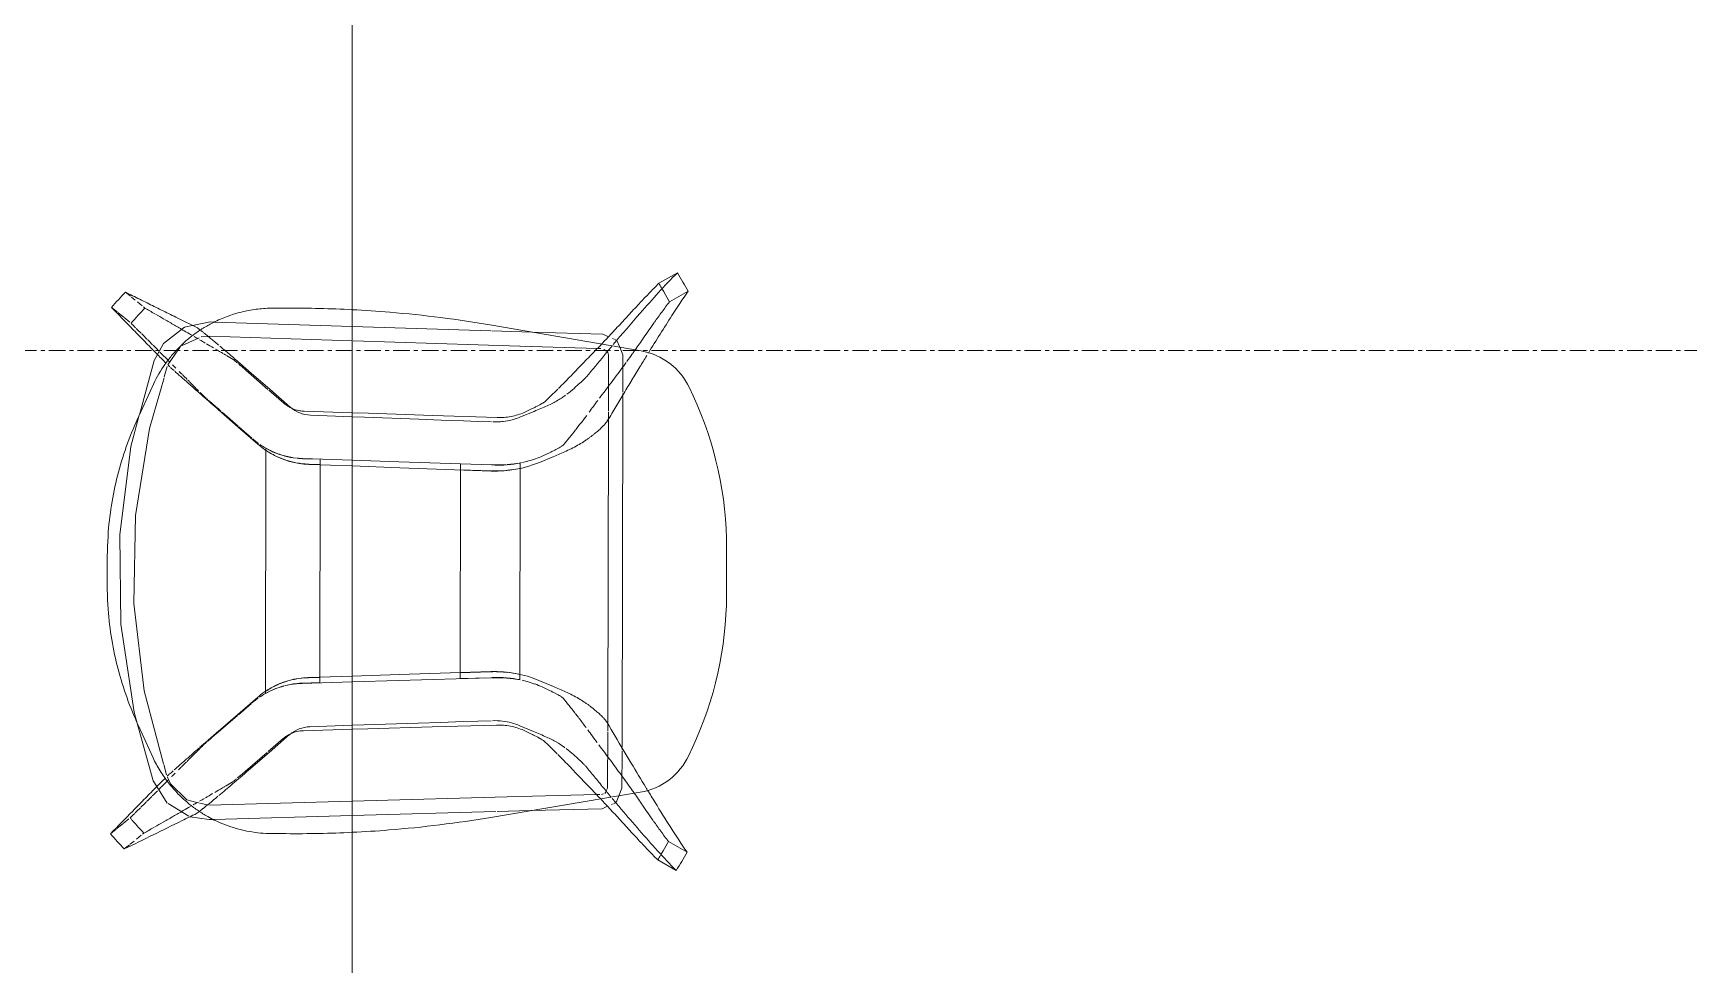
# Model space of a CAD drawing. Header units: inches. Extents: x 29752 to 31446, y 4278 to 5722.
# Drawn here: x 31137.3 to 31187.8, y 4565.3 to 4593.8 of the extents above; entities that cross this region are included whole.
import ezdxf

# ---------------------------------------------------------------- set-up
doc = ezdxf.new("R2010")
doc.units = ezdxf.units.IN
doc.header["$MEASUREMENT"] = 0
doc.linetypes.add('Grid Line 1_2_', pattern=[0.875, 0.5, -0.125, 0.125, -0.125])
doc.layers.add('I-FURN', color=30, linetype='Continuous', lineweight=9)
doc.layers.add('S-GRID', color=1, linetype='Continuous', lineweight=9)

# ---------------------------------------------------------------- blocks, each defined once
blk = doc.blocks.new('Furniture 2 - Furniture 14-5743100-FIRST FLOOR POWER _ SIGNAL')
at = {"layer": 'I-FURN'}
for p, q in [((31147.018, 4501.665), (31147.018, 4622.571)), ((31147.018, 4503.541), (31147.018, 4620.991))]:
    blk.add_line(p, q, dxfattribs=at)
blk = doc.blocks.new('HighTower_Nadia_Bob_BarStool - HighTower_Nadia_Bob_BarStool-V17-FIRST FLOOR POWER _ SIGNAL')
at = {"layer": 'I-FURN'}
for p, q in [((-8.492, 9.151), (-8.366, 8.995)), ((-7.889, 9.4), (-8.028, 9.571)), ((-7.573, 9.01), (-7.715, 9.185)), ((7.715, 9.185), (7.573, 9.01)), ((8.028, 9.571), (7.889, 9.4)), ((8.366, 8.995), (8.492, 9.151)), ((-8.343, 8.967), (-8.25, 8.852)), ((-8.194, 8.783), (-8.073, 8.634)), ((-8.044, 8.598), (-8.008, 8.553)), ((-4.47, 8.819), (-6.409, 8.27)), ((-5.705, 8.28), (-4.736, 8.722)), ((4.736, 8.722), (5.705, 8.28)), ((6.409, 8.27), (4.756, 8.713)), ((8.008, 8.553), (8.044, 8.598)), ((8.073, 8.634), (8.194, 8.783)), ((8.25, 8.852), (8.343, 8.967)), ((-6.585, 8.16), (-7.089, 7.842)), ((-6.409, 8.27), (-6.585, 8.16)), ((6.594, 8.169), (6.409, 8.27)), ((-7.102, 7.82), (-7.491, 7.179)), ((-6.232, 7.866), (-5.915, 7.951)), ((5.909, 7.959), (6.231, 7.867)), ((6.274, 7.852), (6.769, 7.514)), ((-7.505, 7.155), (-7.59, 6.563)), ((6.769, 7.514), (6.818, 7.481)), ((6.865, 7.414), (7.107, 6.897)), ((7.59, 6.563), (7.48, 7.103)), ((-7.023, 2.205), (-7.153, 6.576)), ((-7.143, 6.615), (-7.085, 6.856)), ((-7.079, 6.88), (-7.067, 6.929)), ((7.153, 6.576), (7.024, 2.232)), ((7.134, 6.836), (7.15, 6.622)), ((7.15, 6.622), (7.153, 6.576)), ((-7.59, 6.563), (-7.586, 6.434)), ((-7.586, 6.424), (-7.461, 2.204)), ((-4.987, 6.368), (-4.409, 5.701)), ((4.409, 5.701), (4.835, 6.192)), ((4.901, 6.294), (4.849, 6.234)), ((4.858, 6.219), (4.915, 6.285)), ((4.915, 6.285), (4.987, 6.368)), ((7.462, 2.233), (7.586, 6.424)), ((7.586, 6.434), (7.59, 6.563)), ((-4.39, 5.679), (-4.046, 5.282)), ((4.046, 5.282), (4.39, 5.679)), ((-6.119, 5.47), (-5.537, 4.799)), ((5.537, 4.799), (6.052, 5.393)), ((6.052, 5.393), (6.119, 5.47)), ((-8.015, 4.222), (-8.013, 4.654)), ((-5.509, 4.767), (-5.116, 4.313)), ((-3.675, 4.854), (-3.738, 4.854)), ((-3.676, 4.854), (-3.738, 4.854)), ((3.675, 4.854), (-3.675, 4.854)), ((3.675, 4.854), (-3.675, 4.854)), ((3.738, 4.854), (3.675, 4.854)), ((3.738, 4.854), (3.676, 4.854)), ((5.116, 4.313), (5.509, 4.767)), ((8.013, 4.654), (8.015, 4.222)), ((-4.873, 3.692), (-4.827, 2.209)), ((-3.429, 3.741), (-3.382, 2.212)), ((-3.423, 3.735), (-3.407, 3.2)), ((-3.245, 3.2), (-3.257, 3.543)), ((-3.204, 2.213), (-3.251, 3.55)), ((3.251, 3.55), (3.205, 2.225)), ((3.257, 3.543), (3.245, 3.2)), ((3.382, 2.225), (3.429, 3.741)), ((3.407, 3.2), (3.423, 3.735)), ((4.827, 2.228), (4.873, 3.692)), ((-4.75, 3.497), (-4.705, 2.21)), ((-3.245, 3.2), (-3.407, 3.2)), ((-3.239, 3.2), (3.239, 3.2)), ((3.239, 3.2), (-3.239, 3.2)), ((3.407, 3.2), (3.245, 3.2)), ((4.706, 2.228), (4.75, 3.497)), ((-7.461, 2.204), (-7.331, -2.181)), ((-6.872, -2.889), (-7.023, 2.2)), ((7.023, 2.2), (6.872, -2.885)), ((7.336, -1.993), (7.462, 2.233)), ((-4.751, -0.232), (-4.691, -2.194)), ((4.691, -2.194), (4.751, -0.232)), ((-3.274, -1.078), (-3.245, -2.021)), ((-3.096, -1.078), (-3.274, -1.078)), ((-3.063, -2.008), (-3.096, -1.078)), ((3.089, -1.078), (-3.089, -1.078)), ((3.089, -1.078), (-3.089, -1.078)), ((3.096, -1.078), (3.063, -2.008)), ((3.274, -1.078), (3.096, -1.078)), ((3.245, -2.021), (3.274, -1.078)), ((-6.733, -6.579), (-7.507, -2.027)), ((-7.33, -2.214), (-7.299, -3.248)), ((-3.251, -2.041), (-3.247, -2.145)), ((-3.244, -2.04), (-3.241, -2.14)), ((3.241, -2.14), (3.244, -2.04)), ((3.247, -2.145), (3.251, -2.041)), ((7.507, -2.027), (6.733, -6.579)), ((7.299, -3.248), (7.335, -2.027)), ((-6.802, -5.245), (-6.872, -2.912)), ((-4.849, -3.021), (-4.943, -3.218)), ((-4.709, -2.907), (-4.882, -3.321)), ((-3.145, -2.898), (-3.302, -2.898)), ((-3.144, -2.898), (3.144, -2.898)), ((3.144, -2.898), (-3.144, -2.898)), ((3.302, -2.898), (3.145, -2.898)), ((4.882, -3.321), (4.709, -2.907)), ((4.943, -3.218), (4.849, -3.021)), ((6.872, -2.889), (6.802, -5.245)), ((-7.299, -3.248), (-7.235, -5.416)), ((-3.509, -3.924), (-3.325, -3.484)), ((3.325, -3.484), (3.509, -3.924)), ((7.235, -5.416), (7.299, -3.248)), ((-3.523, -3.588), (-3.629, -3.809)), ((3.629, -3.809), (3.523, -3.588)), ((-7.235, -5.416), (-7.159, -5.587)), ((-6.799, -5.353), (-6.802, -5.271)), ((-6.782, -5.455), (-6.798, -5.403)), ((-6.719, -5.526), (-6.768, -5.499)), ((-6.61, -5.585), (-6.694, -5.539)), ((6.772, -5.447), (6.723, -5.53)), ((6.802, -5.271), (6.799, -5.353)), ((7.16, -5.588), (7.235, -5.416)), ((-7.107, -5.704), (-7.085, -5.754)), ((-7.073, -5.781), (-7.049, -5.837)), ((-7.044, -5.848), (-6.843, -5.928)), ((-6.843, -5.928), (-6.61, -6.022)), ((-4.887, -5.585), (-6.61, -5.585)), ((-6.61, -6.022), (-5.471, -6.022)), ((-5.429, -6.022), (-5.376, -6.022)), ((-5.342, -6.022), (5.342, -6.022)), ((-4.643, -5.585), (-4.857, -5.585)), ((4.643, -5.585), (-4.643, -5.585)), ((4.857, -5.585), (4.643, -5.585)), ((6.61, -5.585), (4.887, -5.585)), ((5.376, -6.022), (5.429, -6.022)), ((5.471, -6.022), (6.61, -6.022)), ((6.707, -5.558), (6.61, -5.585)), ((6.61, -6.022), (6.844, -5.927)), ((6.844, -5.927), (7.047, -5.844)), ((7.05, -5.838), (7.074, -5.782)), ((7.086, -5.755), (7.108, -5.705)), ((-8.794, -7.117), (-9.116, -7.683)), ((-8.553, -8.01), (-8.233, -7.442)), ((8.233, -7.442), (8.553, -8.01)), ((9.116, -7.683), (8.794, -7.117)), ((-5.364, -8.17), (-5.606, -8.057)), ((5.606, -8.057), (5.364, -8.17)), ((0.715, -9.2), (-0.715, -9.2))]:
    blk.add_line(p, q, dxfattribs=at)
at = {"layer": 'I-FURN', "flags": 128}
for points in [[(-7.725, 9.198), (-7.786, 9.273), (-7.871, 9.378)], [(4.74, 8.718), (3.784, 8.974), (1.086, 9.31), (-1.632, 9.273), (-4.319, 8.862), (-4.47, 8.819)], [(7.871, 9.378), (7.786, 9.273), (7.725, 9.198)], [(-5.889, 7.958), (-3.67, 8.55), (-1.002, 8.877), (1.685, 8.829), (4.34, 8.408), (5.884, 7.966)], [(7.48, 7.103), (7.429, 7.35), (6.934, 7.982), (6.594, 8.169)], [(-7.065, 6.938), (-6.99, 7.25), (-6.506, 7.747), (-6.301, 7.841)], [(-3.863, 5.101), (-4.382, 5.698), (-4.901, 6.294)], [(4.835, 6.218), (4.382, 5.698), (3.863, 5.101)], [(-6.082, 5.367), (-5.539, 4.742), (-4.995, 4.118)], [(4.995, 4.118), (5.539, 4.742), (6.082, 5.367)], [(-3.407, 3.2), (-3.326, 3.2), (-3.245, 3.2)], [(3.245, 3.2), (3.326, 3.2), (3.407, 3.2)], [(-4.827, 2.209), (-4.812, 1.73), (-4.751, -0.232)], [(-4.705, 2.21), (-4.693, 1.848), (-4.635, 0.198)], [(-3.382, 2.212), (-3.338, 0.798), (-3.251, -2.021)], [(-3.057, -2.014), (-3.154, 0.768), (-3.204, 2.213)], [(3.205, 2.225), (3.154, 0.768), (3.057, -2.014)], [(3.251, -2.021), (3.338, 0.798), (3.382, 2.225)], [(4.635, 0.198), (4.693, 1.848), (4.706, 2.228)], [(4.751, -0.232), (4.812, 1.73), (4.827, 2.228)], [(-4.635, 0.198), (-4.611, -0.487), (-4.587, -1.172)], [(4.587, -1.172), (4.611, -0.487), (4.635, 0.198)], [(-4.587, -1.172), (-4.571, -1.619), (-4.557, -2.027)], [(-3.096, -1.078), (-3.185, -1.078), (-3.274, -1.078)], [(3.274, -1.078), (3.185, -1.078), (3.096, -1.078)], [(4.557, -2.027), (4.571, -1.619), (4.587, -1.172)], [(-3.302, -2.898), (-3.223, -2.898), (-3.145, -2.898)], [(3.145, -2.898), (3.223, -2.898), (3.302, -2.898)], [(-4.607, -5.563), (-4.592, -5.554), (-4.577, -5.545)], [(4.577, -5.545), (4.592, -5.554), (4.607, -5.563)]]:
    blk.add_lwpolyline(points, dxfattribs=at)
at = {"layer": 'I-FURN'}
for centre, radius, start, end in [((0, -10.151), 19.843, 90.0003, 93.4137), ((0, -10.151), 19.843, 86.5869, 90.0003), ((-4.761, -6.244), 2, 189.6506, 245), ((4.761, -6.244), 2, 295, 350.3494), ((-0.715, 1.8), 11, 245, 270), ((0.715, 1.8), 11, 270, 295)]:
    blk.add_arc(centre, radius, start, end, dxfattribs=at)
for centre, major_axis, start_param, end_param in [((-5.872, 3.659), (2.444, 0), 0.62159, 0.714101), ((-5.75, 3.462), (2.5, 0), 0.509504, 0.715585), ((5.75, 3.462), (2.5, 0), 2.426008, 2.632088), ((5.872, 3.659), (2.444, 0), 2.427491, 2.520002), ((-5.872, 3.659), (2.444, 0), 0.518628, 0.600655), ((-5.872, 3.659), (2.444, 0), 0.262341, 0.515109), ((-5.868, 3.653), (2.446, 0), 0.265414, 0.513801), ((-5.754, 3.469), (2.498, 0), 0.42887, 0.584852), ((-5.75, 3.462), (2.5, 0), 0.034907, 0.509504), ((5.75, 3.462), (2.5, 0), 2.632088, 3.106686), ((5.754, 3.469), (2.498, 0), 2.556741, 2.712722), ((5.868, 3.653), (2.446, 0), 2.627792, 2.876179), ((5.872, 3.659), (2.444, 0), 2.626483, 2.879252), ((5.872, 3.659), (2.444, 0), 2.540938, 2.622965), ((-5.872, 3.659), (1, 0), 0.577259, 0.713354), ((-5.872, 3.659), (1, 0), 0.490905, 0.555798), ((-5.75, 3.462), (1, 0), 0.034907, 0.715585), ((-5.872, 3.659), (1, 0), 0.032675, 0.44019), ((-5.872, 3.659), (2.444, 0), 0.107126, 0.255291), ((-5.868, 3.653), (2.446, 0), 0.11003, 0.2582), ((-5.754, 3.469), (2.498, 0), 0.403739, 0.42887), ((-5.754, 3.469), (2.498, 0), 0.348458, 0.389838), ((-5.754, 3.469), (2.498, 0), 0.22199, 0.347711), ((5.754, 3.469), (2.498, 0), 2.793881, 2.919602), ((5.754, 3.469), (2.498, 0), 2.751755, 2.793135), ((5.868, 3.653), (2.446, 0), 2.883392, 3.031562), ((5.872, 3.659), (2.444, 0), 2.886302, 3.034467), ((5.754, 3.469), (2.498, 0), 2.712722, 2.737854), ((5.75, 3.462), (1, 0), 2.426008, 3.106686), ((5.872, 3.659), (1, 0), 2.71925, 2.836646), ((5.872, 3.659), (1, 0), 2.564375, 2.652023), ((5.872, 3.659), (1, 0), 2.428239, 2.564041), ((-5.872, 3.659), (2.444, 0), 0.033423, 0.097739), ((-5.868, 3.653), (2.446, 0), 0.033474, 0.100748), ((-5.754, 3.469), (2.498, 0), 0.190469, 0.218568), ((-5.754, 3.469), (2.498, 0), 0.034858, 0.189851), ((5.754, 3.469), (2.498, 0), 2.951742, 3.106734), ((5.754, 3.469), (2.498, 0), 2.923025, 2.951123), ((5.868, 3.653), (2.446, 0), 3.040845, 3.108119), ((5.872, 3.659), (2.444, 0), 3.043854, 3.10817), ((5.872, 3.659), (1, 0), 2.972782, 3.108917), ((5.872, 3.659), (1, 0), 2.836646, 2.972782), ((-6.555, -2.136), (2, 0), 6.024061, 6.160784), ((-6.555, -2.136), (2, 0), 6.160784, 6.318092), ((-6.555, -2.136), (3.5, 0), 5.887338, 6.314349), ((6.555, -2.136), (3.5, 0), 3.110429, 3.53744), ((6.555, -2.136), (2, 0), 3.106686, 3.18534), ((6.555, -2.136), (2, 0), 3.18534, 3.263994), ((6.555, -2.136), (2, 0), 3.263994, 3.53744), ((-6.555, -2.136), (2, 0), 5.887338, 6.024061)]:
    blk.add_ellipse(centre, major_axis=major_axis, ratio=0.998955, start_param=start_param, end_param=end_param, dxfattribs=at)
for points in [[(-4.736, 8.722), (-4.175, 8.985), (-3.021, 9.403), (-1.805, 9.608), (-1.181, 9.657)], [(1.181, 9.657), (1.805, 9.608), (3.021, 9.403), (4.175, 8.985), (4.736, 8.722)], [(-8.028, 9.571), (-8.107, 9.503), (-8.264, 9.365), (-8.417, 9.223), (-8.492, 9.151)], [(7.509, 9.066), (7.682, 9.236), (7.855, 9.404), (8.028, 9.571)], [(8.492, 9.151), (8.417, 9.223), (8.264, 9.365), (8.107, 9.503), (8.028, 9.571)], [(8.492, 9.151), (8.456, 9.078), (8.42, 9.004), (8.384, 8.931)], [(-7.609, 8.919), (-7.588, 8.938), (-7.566, 8.957), (-7.544, 8.975)], [(-7.405, 8.835), (-7.452, 8.882), (-7.498, 8.929), (-7.544, 8.975)], [(-7.233, 8.663), (-7.286, 8.715), (-7.338, 8.768), (-7.39, 8.82)], [(-7.061, 8.49), (-7.113, 8.543), (-7.166, 8.596), (-7.219, 8.648)], [(6.985, 8.554), (7.044, 8.611), (7.102, 8.668), (7.16, 8.726)], [(7.219, 8.648), (7.166, 8.596), (7.114, 8.543), (7.061, 8.49)], [(7.16, 8.725), (7.218, 8.783), (7.277, 8.84), (7.335, 8.896)], [(7.303, 8.733), (7.28, 8.71), (7.257, 8.686), (7.233, 8.663)], [(7.39, 8.82), (7.361, 8.791), (7.332, 8.762), (7.303, 8.733)], [(7.335, 8.896), (7.393, 8.953), (7.451, 9.01), (7.508, 9.066)], [(7.544, 8.975), (7.498, 8.929), (7.452, 8.882), (7.405, 8.835)], [(7.544, 8.975), (7.624, 8.907), (7.78, 8.768), (7.933, 8.625), (8.008, 8.553)], [(-8.008, 8.553), (-7.951, 8.453), (-7.893, 8.353), (-7.836, 8.253)], [(-7.821, 8.227), (-7.772, 8.141), (-7.723, 8.056), (-7.674, 7.971)], [(-6.887, 8.316), (-6.941, 8.369), (-6.994, 8.423), (-7.047, 8.476)], [(-6.713, 8.142), (-6.767, 8.195), (-6.82, 8.249), (-6.874, 8.302)], [(-6.473, 7.807), (-6.355, 7.9), (-6.11, 8.07), (-5.844, 8.214), (-5.705, 8.28)], [(6.666, 8.094), (6.582, 8.011), (6.499, 7.927), (6.415, 7.843)], [(6.874, 8.303), (6.821, 8.249), (6.767, 8.195), (6.713, 8.142)], [(7.047, 8.476), (6.994, 8.423), (6.941, 8.37), (6.888, 8.316)], [(7.674, 7.971), (7.723, 8.056), (7.772, 8.141), (7.821, 8.227)], [(7.836, 8.253), (7.893, 8.353), (7.951, 8.453), (8.008, 8.553)], [(8.058, 8.27), (8.022, 8.197), (7.986, 8.123), (7.95, 8.05)], [(-7.664, 7.953), (-7.606, 7.854), (-7.549, 7.754), (-7.491, 7.654)], [(-7.491, 7.654), (-7.434, 7.554), (-7.376, 7.455), (-7.318, 7.355)], [(-6.365, 7.793), (-6.382, 7.81), (-6.398, 7.826), (-6.415, 7.843)], [(-6.176, 7.604), (-6.211, 7.639), (-6.247, 7.675), (-6.282, 7.71)], [(-6.27, 7.848), (-6.259, 7.837), (-6.242, 7.819), (-6.22, 7.794)], [(-6.212, 7.785), (-6.183, 7.753), (-6.146, 7.712), (-6.101, 7.662)], [(5.714, 7.223), (5.858, 7.388), (6.001, 7.549), (6.082, 7.64)], [(6.102, 7.662), (6.146, 7.712), (6.174, 7.743), (6.197, 7.768)], [(6.282, 7.71), (6.247, 7.675), (6.211, 7.639), (6.175, 7.603)], [(6.22, 7.794), (6.242, 7.818), (6.256, 7.833), (6.267, 7.845)], [(6.415, 7.843), (6.398, 7.826), (6.382, 7.81), (6.365, 7.793)], [(7.318, 7.355), (7.376, 7.455), (7.434, 7.555), (7.491, 7.654)], [(7.731, 7.61), (7.622, 7.39), (7.513, 7.17), (7.404, 6.951)], [(7.491, 7.654), (7.549, 7.754), (7.606, 7.854), (7.664, 7.954)], [(7.95, 8.05), (7.913, 7.977), (7.841, 7.83), (7.768, 7.683), (7.731, 7.61)], [(-7.404, 6.951), (-7.44, 7.024), (-7.477, 7.097), (-7.513, 7.17)], [(-7.318, 7.355), (-7.276, 7.282), (-7.233, 7.208), (-7.19, 7.135)], [(-5.992, 7.42), (-6.021, 7.449), (-6.05, 7.478), (-6.079, 7.507)], [(-5.831, 7.259), (-5.881, 7.309), (-5.931, 7.358), (-5.98, 7.408)], [(-5.759, 7.187), (-5.778, 7.205), (-5.796, 7.224), (-5.815, 7.242)], [(-5.488, 6.916), (-5.575, 7.003), (-5.662, 7.09), (-5.749, 7.177)], [(5.417, 6.885), (5.522, 7.004), (5.618, 7.114), (5.714, 7.223)], [(5.749, 7.177), (5.662, 7.09), (5.575, 7.003), (5.488, 6.916)], [(5.815, 7.242), (5.796, 7.224), (5.778, 7.205), (5.759, 7.187)], [(5.98, 7.408), (5.93, 7.358), (5.881, 7.308), (5.831, 7.259)], [(6.079, 7.507), (6.05, 7.478), (6.021, 7.449), (5.992, 7.42)], [(7.19, 7.135), (7.233, 7.208), (7.276, 7.282), (7.318, 7.355)], [(-7.34, 6.861), (-7.375, 6.906), (-7.397, 6.937), (-7.404, 6.951)], [(-7.256, 6.753), (-7.285, 6.79), (-7.305, 6.815), (-7.32, 6.836)], [(-6.88, 6.298), (-7.032, 6.478), (-7.178, 6.654), (-7.249, 6.744)], [(-7.142, 7.052), (-7.119, 7.012), (-7.095, 6.972), (-7.072, 6.931)], [(-7.028, 6.856), (-7, 6.808), (-6.972, 6.759), (-6.943, 6.71)], [(-6.924, 6.677), (-6.882, 6.605), (-6.84, 6.532), (-6.797, 6.46)], [(-5.435, 6.863), (-5.451, 6.878), (-5.466, 6.894), (-5.482, 6.909)], [(-5.331, 6.758), (-5.365, 6.792), (-5.398, 6.826), (-5.432, 6.86)], [(5.435, 6.863), (5.401, 6.828), (5.366, 6.793), (5.331, 6.758)], [(6.797, 6.46), (6.84, 6.532), (6.882, 6.605), (6.924, 6.677)], [(7.249, 6.744), (7.204, 6.688), (7.096, 6.556), (6.955, 6.387), (6.878, 6.296)], [(6.943, 6.71), (6.977, 6.768), (7.011, 6.826), (7.044, 6.884)], [(7.072, 6.931), (7.095, 6.972), (7.119, 7.012), (7.142, 7.052)], [(7.36, 6.886), (7.358, 6.884), (7.357, 6.883), (7.356, 6.881)], [(7.404, 6.951), (7.398, 6.94), (7.383, 6.918), (7.36, 6.886)], [(-6.759, 6.394), (-6.714, 6.317), (-6.668, 6.239), (-6.623, 6.162)], [(-6.614, 6.146), (-6.602, 6.125), (-6.59, 6.105), (-6.578, 6.084)], [(-6.566, 6.064), (-6.527, 5.997), (-6.488, 5.931), (-6.449, 5.864)], [(6.449, 5.864), (6.488, 5.931), (6.527, 5.997), (6.566, 6.064)], [(6.578, 6.084), (6.59, 6.105), (6.602, 6.125), (6.614, 6.146)], [(6.623, 6.162), (6.668, 6.239), (6.714, 6.317), (6.759, 6.394)], [(6.365, 5.694), (6.272, 5.586), (6.177, 5.476), (6.082, 5.367)], [(-7.97, 2.2), (-8.004, 2.872), (-8.019, 3.546), (-8.015, 4.222)], [(8.015, 4.222), (8.019, 3.556), (8.004, 2.893), (7.972, 2.231)], [(-4.691, -2.194), (-4.686, -2.335), (-4.708, -2.62), (-4.793, -2.892), (-4.849, -3.021)], [(-3.25, -2.521), (-3.26, -2.647), (-3.278, -2.773), (-3.302, -2.898)], [(-3.247, -2.145), (-3.244, -2.257), (-3.246, -2.368), (-3.253, -2.48)], [(-3.241, -2.14), (-3.237, -2.254), (-3.239, -2.368), (-3.247, -2.481)], [(-3.137, -2.866), (-3.113, -2.75), (-3.09, -2.633), (-3.08, -2.515)], [(3.081, -2.515), (3.094, -2.633), (3.114, -2.75), (3.137, -2.866)], [(3.247, -2.481), (3.239, -2.368), (3.237, -2.254), (3.241, -2.14)], [(3.253, -2.48), (3.246, -2.368), (3.244, -2.257), (3.247, -2.145)], [(3.302, -2.898), (3.278, -2.773), (3.26, -2.647), (3.25, -2.521)], [(4.849, -3.021), (4.793, -2.892), (4.708, -2.62), (4.686, -2.335), (4.691, -2.194)], [(-3.323, -2.97), (-3.334, -3.021), (-3.346, -3.072), (-3.36, -3.122)], [(3.36, -3.122), (3.346, -3.072), (3.333, -3.021), (3.321, -2.97)], [(-4.992, -3.318), (-5.008, -3.351), (-5.038, -3.412), (-5.069, -3.472), (-5.083, -3.498)], [(-4.943, -3.218), (-4.959, -3.252), (-4.976, -3.286), (-4.992, -3.318)], [(-3.433, -3.358), (-3.46, -3.436), (-3.49, -3.512), (-3.523, -3.588)], [(-3.362, -3.13), (-3.383, -3.207), (-3.409, -3.282), (-3.437, -3.356)], [(3.523, -3.588), (3.458, -3.439), (3.405, -3.286), (3.362, -3.13)], [(4.882, -3.321), (4.911, -3.389), (4.968, -3.524), (5.025, -3.656), (5.054, -3.721)], [(-5.166, -3.634), (-5.296, -3.772), (-5.428, -3.909), (-5.563, -4.044)], [(-5.212, -4.03), (-5.156, -3.934), (-5.103, -3.83), (-5.054, -3.721)], [(-3.629, -3.809), (-3.662, -3.877), (-3.695, -3.944), (-3.726, -4.003)], [(-3.67, -4.298), (-3.643, -4.237), (-3.589, -4.114), (-3.536, -3.987), (-3.509, -3.924)], [(3.509, -3.924), (3.536, -3.987), (3.589, -4.114), (3.643, -4.237), (3.67, -4.298)], [(3.726, -4.003), (3.711, -3.974), (3.678, -3.911), (3.645, -3.843), (3.629, -3.809)], [(5.166, -3.634), (5.162, -3.629), (5.155, -3.62), (5.147, -3.607)], [(5.563, -4.044), (5.428, -3.909), (5.296, -3.772), (5.166, -3.634)], [(-5.972, -4.447), (-6.11, -4.58), (-6.249, -4.713), (-6.389, -4.844)], [(-5.58, -4.062), (-5.709, -4.191), (-5.839, -4.32), (-5.972, -4.447)], [(-5.863, -4.841), (-5.831, -4.809), (-5.752, -4.724), (-5.644, -4.605), (-5.584, -4.538)], [(-5.584, -4.538), (-5.524, -4.474), (-5.464, -4.399), (-5.403, -4.316)], [(-3.865, -4.224), (-4.014, -4.346), (-4.164, -4.466), (-4.317, -4.585)], [(-3.842, -4.198), (-3.851, -4.21), (-3.859, -4.219), (-3.865, -4.224)], [(-3.81, -4.151), (-3.822, -4.169), (-3.833, -4.186), (-3.841, -4.197)], [(3.841, -4.197), (3.832, -4.185), (3.822, -4.169), (3.81, -4.151)], [(3.865, -4.224), (3.859, -4.219), (3.851, -4.21), (3.842, -4.198)], [(4.317, -4.585), (4.164, -4.466), (4.014, -4.346), (3.865, -4.224)], [(5.403, -4.316), (5.464, -4.399), (5.524, -4.474), (5.584, -4.538)], [(5.584, -4.538), (5.644, -4.605), (5.752, -4.724), (5.831, -4.809), (5.863, -4.841)], [(-6.389, -4.844), (-6.57, -5.022), (-6.753, -5.199), (-6.937, -5.374)], [(-5.935, -4.91), (-5.919, -4.897), (-5.895, -4.874), (-5.863, -4.841)], [(-4.829, -4.975), (-4.958, -5.071), (-5.088, -5.167), (-5.217, -5.261)], [(-4.472, -4.705), (-4.568, -4.779), (-4.665, -4.853), (-4.763, -4.926)], [(-4.331, -4.596), (-4.372, -4.628), (-4.413, -4.66), (-4.454, -4.691)], [(-4.3, -5.282), (-4.284, -5.263), (-4.251, -5.226), (-4.2, -5.164), (-4.147, -5.098), (-4.111, -5.05), (-4.093, -5.025)], [(4.763, -4.926), (4.618, -4.817), (4.473, -4.708), (4.331, -4.596)], [(5.217, -5.261), (5.097, -5.173), (4.977, -5.085), (4.857, -4.996)], [(5.863, -4.841), (5.895, -4.874), (5.919, -4.897), (5.935, -4.91)], [(6.738, -5.184), (6.621, -5.071), (6.505, -4.958), (6.389, -4.844)], [(-5.287, -5.313), (-5.438, -5.428), (-5.742, -5.657), (-6.047, -5.882), (-6.2, -5.994)], [(5.742, -5.656), (5.59, -5.542), (5.438, -5.428), (5.287, -5.313)], [(6.937, -5.374), (6.871, -5.311), (6.805, -5.247), (6.739, -5.183)], [(-6.2, -5.994), (-6.352, -6.105), (-6.504, -6.214), (-6.657, -6.323)], [(-5.844, -6.303), (-5.709, -6.222), (-5.574, -6.141), (-5.436, -6.059)], [(-5.436, -6.059), (-5.163, -5.895), (-4.886, -5.731), (-4.607, -5.563)], [(4.607, -5.563), (4.747, -5.647), (4.886, -5.73), (5.024, -5.812)], [(5.024, -5.812), (5.163, -5.895), (5.437, -6.059), (5.708, -6.222), (5.843, -6.304)], [(-8.169, -6.516), (-8.275, -6.615), (-8.486, -6.814), (-8.692, -7.015), (-8.794, -7.117)], [(-6.662, -6.327), (-6.696, -6.351), (-6.73, -6.375), (-6.763, -6.399)], [(-6.585, -6.752), (-6.34, -6.603), (-6.095, -6.454), (-5.846, -6.304)], [(6.657, -6.323), (6.573, -6.263), (6.489, -6.204), (6.406, -6.143)], [(6.763, -6.399), (6.73, -6.375), (6.696, -6.351), (6.662, -6.327)], [(8.794, -7.117), (8.692, -7.015), (8.486, -6.814), (8.275, -6.615), (8.169, -6.516)], [(-6.642, -6.788), (-6.627, -6.778), (-6.612, -6.769), (-6.596, -6.759)], [(-8.652, -7.202), (-8.699, -7.174), (-8.747, -7.145), (-8.794, -7.117)], [(-8.515, -7.282), (-8.552, -7.261), (-8.59, -7.238), (-8.627, -7.216)], [(-8.233, -7.442), (-8.327, -7.39), (-8.421, -7.337), (-8.515, -7.282)], [(8.794, -7.117), (8.747, -7.145), (8.699, -7.174), (8.652, -7.202)], [(-9.116, -7.683), (-9.023, -7.74), (-8.836, -7.85), (-8.648, -7.958), (-8.553, -8.01)], [(8.553, -8.01), (8.648, -7.958), (8.836, -7.85), (9.023, -7.74), (9.116, -7.683)]]:
    blk.add_open_spline(points, degree=3, dxfattribs=at)
for points, knots in [([(-7.513, 7.17), (-7.549, 7.244), (-7.732, 7.61), (-8.059, 8.27), (-8.348, 8.857), (-8.492, 9.151)], [-0.9, -0.9, -0.9, -0.9, -0.8, -0.4, 0, 0, 0, 0]), ([(-8.028, 9.571), (-7.798, 9.348), (-7.451, 9.011), (-7.044, 8.611), (-6.81, 8.381), (-6.692, 8.266), (-6.633, 8.208)], [-1, -1, -1, -1, -0.6, -0.4, -0.3, -0.2, -0.2, -0.2, -0.2]), ([(-8.008, 8.553), (-7.933, 8.625), (-7.803, 8.747), (-7.67, 8.866), (-7.615, 8.914)], [-1, -1, -1, -1, -0.5, -0.1480576, -0.1480576, -0.1480576, -0.1480576]), ([(8.384, 8.931), (8.348, 8.857), (8.24, 8.637), (8.131, 8.417), (8.058, 8.27)], [-0.9, -0.9, -0.9, -0.9, -0.8, -0.6, -0.6, -0.6, -0.6]), ([(-6.415, 7.843), (-6.467, 7.895), (-6.551, 7.979), (-6.634, 8.063), (-6.666, 8.094)], [-0.5155746, -0.5155746, -0.5155746, -0.5155746, -0.4444444, -0.4019672, -0.4019672, -0.4019672, -0.4019672]), ([(-6.633, 8.208), (-6.574, 8.15), (-6.471, 8.047), (-6.367, 7.944), (-6.322, 7.9)], [-0.2, -0.2, -0.2, -0.2, -0.1, -0.0241756, -0.0241756, -0.0241756, -0.0241756]), ([(5.705, 8.28), (5.913, 8.182), (6.206, 8.012), (6.563, 7.741), (6.816, 7.511), (7.049, 7.261), (7.257, 6.995), (7.446, 6.708), (7.59, 6.442), (7.699, 6.202), (7.809, 5.918), (7.916, 5.554), (7.993, 5.111), (8.012, 4.808), (8.013, 4.654)], [-1, -1, -1, -1, -0.85, -0.775, -0.7, -0.625, -0.55, -0.475, -0.4, -0.35, -0.3, -0.2, -0.1, 0, 0, 0, 0]), ([(6.322, 7.9), (6.426, 8.003), (6.648, 8.222), (6.869, 8.44), (6.986, 8.554)], [-0.9758244, -0.9758244, -0.9758244, -0.9758244, -0.8, -0.6, -0.6, -0.6, -0.6]), ([(-7.603, 6.407), (-7.57, 6.475), (-7.483, 6.641), (-7.322, 6.902), (-7.143, 7.145), (-6.971, 7.345), (-6.761, 7.565), (-6.589, 7.713), (-6.473, 7.807)], [-0.6, -0.6, -0.6, -0.6, -0.55, -0.475, -0.4, -0.35, -0.3, -0.2, -0.2, -0.2, -0.2]), ([(-6.078, 7.635), (-6.034, 7.587), (-5.926, 7.464), (-5.793, 7.313), (-5.714, 7.223)], [-0.691448, -0.691448, -0.691448, -0.691448, -0.5714286, -0.4285714, -0.4285714, -0.4285714, -0.4285714]), ([(-5.714, 7.223), (-5.635, 7.133), (-5.536, 7.02), (-5.432, 6.902), (-5.417, 6.885)], [-0.4285714, -0.4285714, -0.4285714, -0.4285714, -0.2857143, -0.2615714, -0.2615714, -0.2615714, -0.2615714]), ([(-5.397, 6.862), (-5.328, 6.784), (-5.165, 6.597), (-4.997, 6.404), (-4.901, 6.294)], [-0.2509421, -0.2509421, -0.2509421, -0.2509421, -0.1428571, 0, 0, 0, 0]), ([(-5.215, 6.629), (-5.236, 6.653), (-5.293, 6.717), (-5.324, 6.751), (-5.331, 6.758)], [-0.5, -0.5, -0.5, -0.5, -0.3333333, 0, 0, 0, 0]), ([(-4.987, 6.368), (-5.015, 6.4), (-5.07, 6.463), (-5.14, 6.543), (-5.18, 6.589), (-5.195, 6.606)], [-1, -1, -1, -1, -0.8333333, -0.6666667, -0.550997, -0.550997, -0.550997, -0.550997]), ([(4.901, 6.294), (5.045, 6.459), (5.22, 6.66), (5.386, 6.849), (5.415, 6.882)], [-1, -1, -1, -1, -0.7857143, -0.7394815, -0.7394815, -0.7394815, -0.7394815]), ([(5.195, 6.606), (5.18, 6.589), (5.14, 6.543), (5.07, 6.463), (5.015, 6.4), (4.987, 6.368)], [-0.4489958, -0.4489958, -0.4489958, -0.4489958, -0.3333333, -0.1666667, 0, 0, 0, 0]), ([(5.331, 6.758), (5.324, 6.751), (5.293, 6.717), (5.236, 6.653), (5.215, 6.629)], [-1, -1, -1, -1, -0.6666667, -0.5, -0.5, -0.5, -0.5]), ([(7.332, 6.849), (7.325, 6.84), (7.302, 6.811), (7.276, 6.778), (7.256, 6.753)], [-0.81744874, -0.81744874, -0.81744874, -0.81744874, -0.78571429, -0.72183522, -0.72183522, -0.72183522, -0.72183522]), ([(-8.013, 4.654), (-8.011, 4.884), (-7.981, 5.224), (-7.885, 5.662), (-7.784, 5.99), (-7.684, 6.237), (-7.62, 6.373), (-7.603, 6.407)], [-1, -1, -1, -1, -0.85, -0.775, -0.7, -0.625, -0.6, -0.6, -0.6, -0.6]), ([(-6.082, 5.367), (-6.225, 5.531), (-6.499, 5.848), (-6.747, 6.139), (-6.854, 6.267)], [-1, -1, -1, -1, -0.7857143, -0.5875777, -0.5875777, -0.5875777, -0.5875777]), ([(6.854, 6.267), (6.785, 6.185), (6.629, 6.001), (6.459, 5.802), (6.365, 5.694)], [-0.4124233, -0.4124233, -0.4124233, -0.4124233, -0.2857143, -0.1428571, -0.1428571, -0.1428571, -0.1428571]), ([(-6.449, 5.864), (-6.444, 5.856), (-6.416, 5.82), (-6.363, 5.755), (-6.342, 5.731)], [-1, -1, -1, -1, -0.6666667, -0.5, -0.5, -0.5, -0.5]), ([(-6.32, 5.704), (-6.306, 5.688), (-6.268, 5.643), (-6.201, 5.564), (-6.146, 5.501), (-6.119, 5.47)], [-0.4397264, -0.4397264, -0.4397264, -0.4397264, -0.3333333, -0.1666667, 0, 0, 0, 0]), ([(6.119, 5.47), (6.174, 5.532), (6.245, 5.616), (6.306, 5.688), (6.32, 5.704)], [-1, -1, -1, -1, -0.6666667, -0.5602806, -0.5602806, -0.5602806, -0.5602806]), ([(6.343, 5.731), (6.363, 5.755), (6.416, 5.82), (6.444, 5.856), (6.449, 5.864)], [-0.5, -0.5, -0.5, -0.5, -0.3333333, 0, 0, 0, 0]), ([(-7.507, -2.027), (-7.682, -0.994), (-7.858, 0.413), (-7.952, 1.828), (-7.97, 2.2)], [-1, -1, -1, -1, -0.5, -0.3216722, -0.3216722, -0.3216722, -0.3216722]), ([(7.972, 2.231), (7.953, 1.848), (7.86, 0.423), (7.682, -0.994), (7.507, -2.027)], [-0.6832613, -0.6832613, -0.6832613, -0.6832613, -0.5, 0, 0, 0, 0]), ([(-3.254, -2.499), (-3.258, -2.545), (-3.271, -2.681), (-3.289, -2.818), (-3.306, -2.907)], [-0.760617, -0.760617, -0.760617, -0.760617, -0.6666667, -0.4835542, -0.4835542, -0.4835542, -0.4835542]), ([(-3.081, -2.514), (-3.079, -2.496), (-3.063, -2.335), (-3.058, -2.172), (-3.063, -2.027)], [0.4396928, 0.4396928, 0.4396928, 0.4396928, 0.5, 0.9901493, 0.9901493, 0.9901493, 0.9901493]), ([(3.063, -2.027), (3.058, -2.172), (3.059, -2.336), (3.08, -2.496), (3.083, -2.514)], [0.0098507, 0.0098507, 0.0098507, 0.0098507, 0.5, 0.5603072, 0.5603072, 0.5603072, 0.5603072]), ([(3.317, -2.941), (3.296, -2.84), (3.269, -2.693), (3.261, -2.545), (3.259, -2.499)], [-0.540635, -0.540635, -0.540635, -0.540635, -0.3333333, -0.239383, -0.239383, -0.239383, -0.239383]), ([(-5.081, -3.493), (-5.095, -3.518), (-5.132, -3.586), (-5.157, -3.624), (-5.166, -3.634)], [-0.5, -0.5, -0.5, -0.5, -0.3333333, 0, 0, 0, 0]), ([(-5.054, -3.721), (-5.025, -3.656), (-4.968, -3.524), (-4.911, -3.389), (-4.882, -3.321)], [-1, -1, -1, -1, -0.5, -0.0000047, -0.0000047, -0.0000047, -0.0000047]), ([(5.147, -3.607), (5.139, -3.595), (5.11, -3.547), (5.055, -3.445), (4.992, -3.319), (4.959, -3.252), (4.943, -3.218)], [-0.8333333, -0.8333333, -0.8333333, -0.8333333, -0.6666667, -0.3333333, -0.1666667, 0, 0, 0, 0]), ([(-3.729, -4.008), (-3.743, -4.036), (-3.77, -4.084), (-3.793, -4.122), (-3.803, -4.139)], [0.3428104, 0.3428104, 0.3428104, 0.3428104, 0.5, 0.6332801, 0.6332801, 0.6332801, 0.6332801]), ([(3.803, -4.139), (3.793, -4.123), (3.77, -4.083), (3.743, -4.035), (3.729, -4.008)], [0.3666421, 0.3666421, 0.3666421, 0.3666421, 0.5, 0.6571611, 0.6571611, 0.6571611, 0.6571611]), ([(5.054, -3.721), (5.106, -3.835), (5.188, -3.997), (5.301, -4.174), (5.354, -4.25), (5.376, -4.28)], [-1, -1, -1, -1, -0.6666667, -0.5, -0.3808462, -0.3808462, -0.3808462, -0.3808462]), ([(-5.376, -4.28), (-5.354, -4.25), (-5.301, -4.174), (-5.248, -4.094), (-5.219, -4.043)], [-0.6191538, -0.6191538, -0.6191538, -0.6191538, -0.5, -0.3333333, -0.3333333, -0.3333333, -0.3333333]), ([(-4.085, -5.014), (-4.07, -4.993), (-4.036, -4.946), (-3.965, -4.843), (-3.837, -4.639), (-3.735, -4.439), (-3.67, -4.298)], [0.6077225, 0.6077225, 0.6077225, 0.6077225, 0.65, 0.7, 0.8, 1, 1, 1, 1]), ([(3.67, -4.298), (3.735, -4.439), (3.837, -4.639), (3.965, -4.843), (4.039, -4.95), (4.075, -5.001), (4.093, -5.025)], [0, 0, 0, 0, 0.2, 0.3, 0.35, 0.4, 0.4, 0.4, 0.4]), ([(6.389, -4.844), (6.249, -4.713), (5.977, -4.454), (5.709, -4.191), (5.58, -4.062)], [-1, -1, -1, -1, -0.6666667, -0.3478367, -0.3478367, -0.3478367, -0.3478367]), ([(-6.883, -5.697), (-6.787, -5.617), (-6.582, -5.445), (-6.268, -5.185), (-6.05, -5.005), (-5.942, -4.915)], [-0.2884139, -0.2884139, -0.2884139, -0.2884139, -0.2, -0.1, -0.0019687, -0.0019687, -0.0019687, -0.0019687]), ([(4.093, -5.025), (4.111, -5.05), (4.147, -5.098), (4.2, -5.164), (4.251, -5.226), (4.3, -5.282), (4.346, -5.334), (4.405, -5.396), (4.497, -5.486), (4.552, -5.531), (4.577, -5.545)], [0.4, 0.4, 0.4, 0.4, 0.45, 0.5, 0.55, 0.6, 0.65, 0.7, 0.8, 1, 1, 1, 1]), ([(5.942, -4.915), (6.16, -5.096), (6.473, -5.357), (6.788, -5.616), (6.885, -5.696)], [-0.9980313, -0.9980313, -0.9980313, -0.9980313, -0.8, -0.7115861, -0.7115861, -0.7115861, -0.7115861]), ([(-6.937, -5.374), (-6.989, -5.423), (-7.158, -5.583), (-7.449, -5.854), (-7.81, -6.185), (-8.049, -6.406), (-8.169, -6.516)], [-0.6870106, -0.6870106, -0.6870106, -0.6870106, -0.6, -0.4, -0.2, 0, 0, 0, 0]), ([(-4.577, -5.545), (-4.552, -5.531), (-4.497, -5.486), (-4.392, -5.383), (-4.331, -5.318), (-4.3, -5.282)], [0, 0, 0, 0, 0.2, 0.3, 0.4, 0.4, 0.4, 0.4]), ([(8.169, -6.516), (8.049, -6.406), (7.81, -6.185), (7.449, -5.854), (7.158, -5.583), (6.989, -5.423), (6.937, -5.374)], [-1, -1, -1, -1, -0.8, -0.6, -0.4, -0.3129894, -0.3129894, -0.3129894, -0.3129894]), ([(-9.116, -7.683), (-8.921, -7.489), (-8.316, -6.919), (-7.57, -6.276), (-7.029, -5.82), (-6.921, -5.729)], [-1, -1, -1, -1, -0.8, -0.4, -0.3, -0.3, -0.3, -0.3]), ([(6.38, -6.125), (6.32, -6.082), (6.107, -5.926), (5.894, -5.77), (5.742, -5.656)], [0.5218013, 0.5218013, 0.5218013, 0.5218013, 0.6, 0.8, 0.8, 0.8, 0.8]), ([(6.921, -5.729), (7.247, -6.002), (7.999, -6.642), (8.726, -7.295), (9.116, -7.683)], [-0.7, -0.7, -0.7, -0.7, -0.4, 0, 0, 0, 0]), ([(-6.763, -6.399), (-6.885, -6.484), (-7.162, -6.679), (-7.44, -6.871), (-7.596, -6.978)], [0.6434338, 0.6434338, 0.6434338, 0.6434338, 0.8, 1, 1, 1, 1]), ([(5.844, -6.303), (5.979, -6.385), (6.226, -6.535), (6.474, -6.683), (6.587, -6.752)], [0.3, 0.3, 0.3, 0.3, 0.4, 0.4847946, 0.4847946, 0.4847946, 0.4847946]), ([(7.596, -6.978), (7.44, -6.871), (7.162, -6.679), (6.885, -6.484), (6.763, -6.399)], [0, 0, 0, 0, 0.2, 0.3565711, 0.3565711, 0.3565711, 0.3565711]), ([(-8.553, -8.01), (-8.067, -7.678), (-7.439, -7.278), (-6.791, -6.879), (-6.667, -6.802)], [0, 0, 0, 0, 0.4, 0.4944502, 0.4944502, 0.4944502, 0.4944502]), ([(-7.609, -6.987), (-7.713, -7.061), (-7.922, -7.212), (-8.129, -7.364), (-8.233, -7.442)], [0.0198066, 0.0198066, 0.0198066, 0.0198066, 0.5, 1, 1, 1, 1]), ([(6.667, -6.802), (7.055, -7.04), (7.695, -7.439), (8.31, -7.844), (8.553, -8.01)], [0.5055498, 0.5055498, 0.5055498, 0.5055498, 0.8, 1, 1, 1, 1]), ([(8.233, -7.442), (8.129, -7.364), (7.922, -7.212), (7.713, -7.061), (7.609, -6.987)], [0, 0, 0, 0, 0.5, 0.9801934, 0.9801934, 0.9801934, 0.9801934]), ([(8.627, -7.217), (8.59, -7.239), (8.459, -7.315), (8.327, -7.39), (8.233, -7.442)], [-0.7003192, -0.7003192, -0.7003192, -0.7003192, -0.5, 0, 0, 0, 0])]:
    blk.add_open_spline(points, degree=3, knots=knots, dxfattribs=at)

msp = doc.modelspace()

# ---------------------------------------------------------------- linework, layer by layer
at = {"layer": 'S-GRID', "linetype": 'Grid Line 1_2_'}
msp.add_line((31446.272, 4584.077), (29775.662, 4584.077), dxfattribs=at)

# ---------------------------------------------------------------- block references
at = {"layer": 'I-FURN'}
msp.add_blockref('Furniture 2 - Furniture 14-5743100-FIRST FLOOR POWER _ SIGNAL', (0, 0), dxfattribs=at)
at = {"layer": 'I-FURN', "rotation": 89.88830729768571}
msp.add_blockref('HighTower_Nadia_Bob_BarStool - HighTower_Nadia_Bob_BarStool-V17-FIRST FLOOR POWER _ SIGNAL', (31149.236, 4577.35), dxfattribs=at)

doc.saveas('drawing.dxf')
